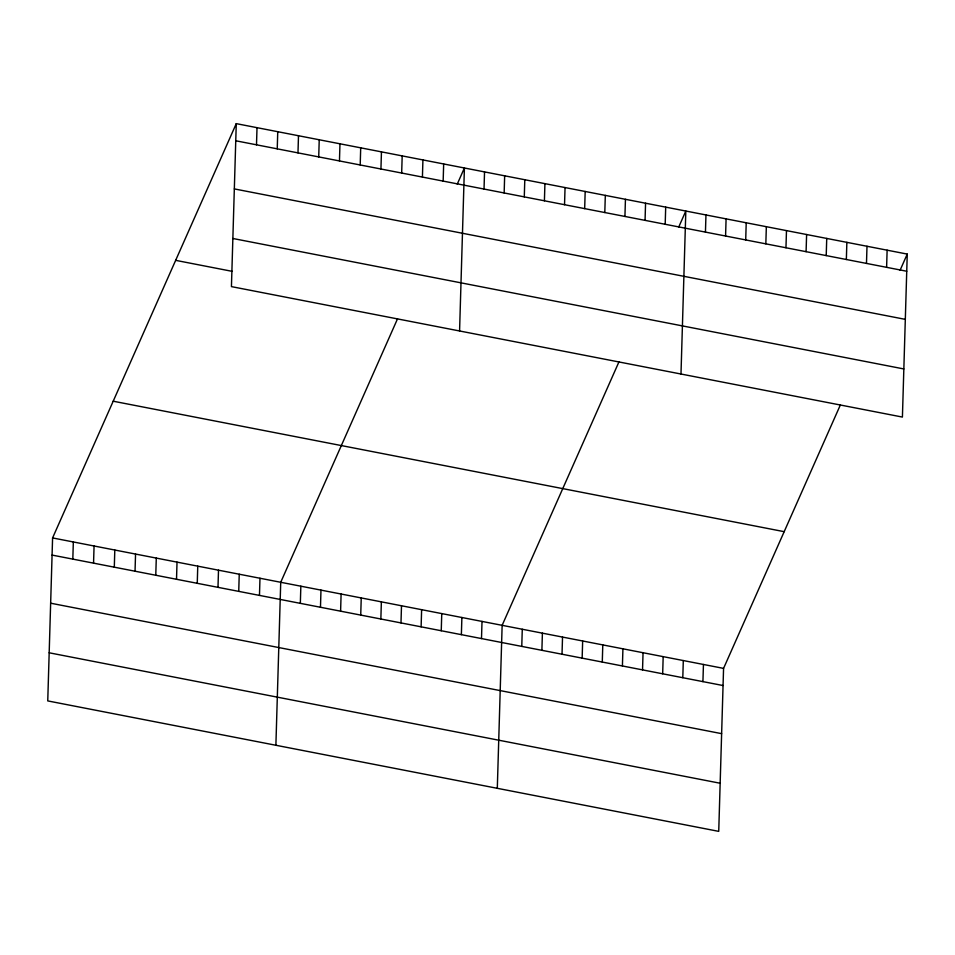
<?xml version="1.0" encoding="UTF-8"?>
<svg xmlns="http://www.w3.org/2000/svg" width="955" height="955" viewBox="0 0 955 955"><rect width="100%" height="100%" fill="white"/><g stroke="black" fill="none" stroke-linecap="round" stroke-linejoin="round"><path stroke-width="1.43" d="M236.267 123.637L231.432 286.619L902.415 417.072L907.25 254.09L236.267 123.637L52.585 537.928L47.75 700.91L718.733 831.363L723.568 668.381L840.388 404.896M72.819 559.117L73.332 541.963M93.554 563.14L94.068 545.997M114.302 567.175L114.803 550.02M135.037 571.209L135.55 554.055M155.772 575.244L156.286 558.09M176.52 579.267L177.021 562.125M197.255 583.302L197.757 566.16M217.991 587.337L218.504 570.183M238.738 591.372L239.239 574.218M256.501 144.814L257.014 127.66M259.474 595.407L259.975 578.253M277.237 148.849L277.75 131.695M275.888 745.27L280.722 582.287L397.543 318.791M297.984 152.884L298.485 135.729M300.336 603.345L300.849 586.203M318.719 156.907L319.233 139.764M320.474 607.261L320.976 590.106M339.455 160.941L339.968 143.799M340.601 611.176L341.102 594.022M360.202 164.976L360.704 147.822M360.727 615.092L361.241 597.937M380.938 169.011L381.451 151.857M380.854 619.007L381.367 601.853M401.673 173.046L402.186 155.892M400.993 622.911L401.494 605.768M422.42 177.069L422.922 159.927M421.119 626.826L421.621 609.684M443.156 181.104L443.669 163.962M441.246 630.742L441.759 613.599M459.57 330.967L464.405 167.984L457.242 184.148M461.372 634.657L461.886 617.503M484.03 189.054L484.531 171.9M481.499 638.573L482.012 621.418M504.156 192.97L504.658 175.816M497.304 788.317L502.139 625.334L618.971 361.838M524.283 196.885L524.796 179.731M521.764 646.404L522.278 629.25M544.41 200.789L544.923 183.647M541.891 650.307L542.404 633.165M564.536 204.704L565.05 187.562M562.018 654.223L562.531 637.081M584.675 208.62L585.176 191.466M582.156 658.138L582.657 640.984M604.802 212.535L605.315 195.381M602.283 662.054L602.784 644.9M624.928 216.451L625.441 199.297M622.409 665.969L622.923 648.815M645.055 220.366L645.568 203.212M642.536 669.885L643.049 652.731M665.193 224.27L665.695 207.128M662.675 673.8L663.176 656.646M680.987 374.026L685.821 211.043L678.659 227.195M682.801 677.704L683.303 660.562M705.447 232.101L705.96 214.959M702.928 681.619L703.441 664.477M725.573 236.016L726.087 218.862M745.712 239.932L746.213 222.778M765.838 243.847L766.34 226.693M785.965 247.763L786.478 230.609M806.092 251.666L806.605 234.524M826.218 255.582L826.732 238.44M846.357 259.497L846.858 242.343M866.483 263.413L866.997 246.259M886.61 267.328L887.123 250.174M900.088 270.253L907.25 254.09M235.766 140.779L906.737 271.244M234.333 188.911L905.316 319.364M232.865 238.487L903.836 368.952M175.66 260.345L232.34 271.375M113.203 401.207L784.186 531.672M52.585 537.928L723.568 668.381M52.083 555.082L723.054 685.535M50.651 603.202L721.634 733.655M49.183 652.79L720.154 783.243"/></g></svg>
